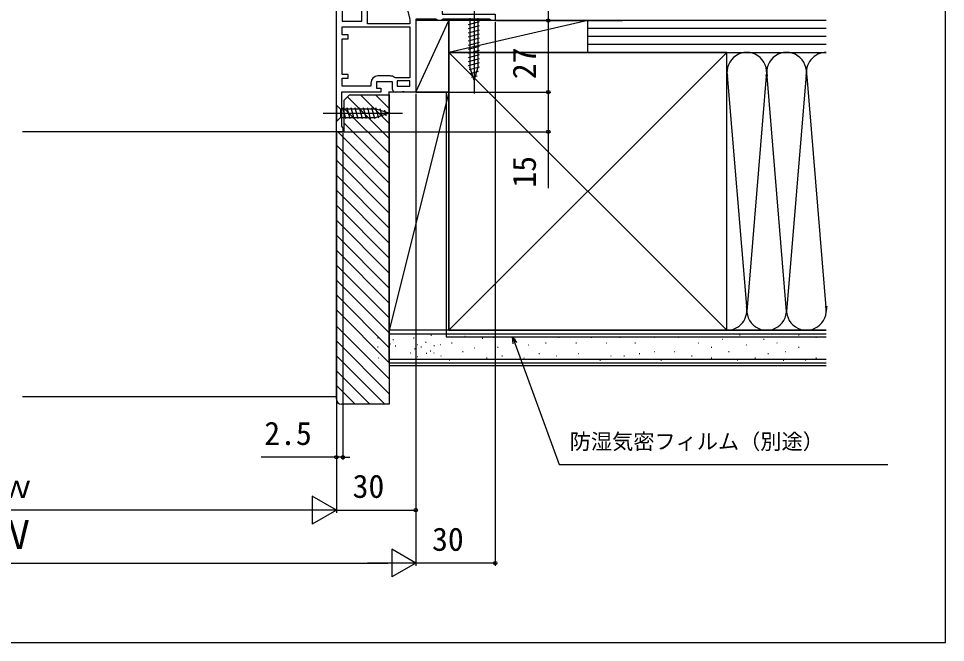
# Model space of a CAD drawing. Units: millimetres, scale not verified. Extents: x -525 to 525, y -785 to 781.
# Drawn here: x 175 to 525, y -784.8 to -549 of the extents above; entities that cross this region are included whole.
import ezdxf
from ezdxf.enums import TextEntityAlignment as Align

# ---------------------------------------------------------------- set-up
doc = ezdxf.new("R2010")
doc.units = ezdxf.units.MM
doc.header["$LTSCALE"] = 4
for name, color, linetype in [('0-2_YKK_11', 7, 'Continuous'), ('0-3_YKK_12', 2, 'Continuous'), ('0-4_YKK_13', 4, 'Continuous'), ('0-6_YKK_D', 6, 'Continuous'), ('0-7_YKK_ZWAK', 7, 'Continuous'), ('0-8_YSS_K', 3, 'Continuous'), ('0-9_YSS_KE', 3, 'Continuous')]:
    doc.layers.add(name, color=color, linetype=linetype)
doc.styles.add('ＭＳ ゴシック', font='')
doc.styles.get('ＭＳ ゴシック').set_extended_font_data('MS Gothic')

msp = doc.modelspace()

# ---------------------------------------------------------------- linework, layer by layer
at = {"layer": '0-2_YKK_11'}
for p, q in [((322.805, -549.799), (322.805, -550.999)), ((315.305, -570.699), (310.705, -570.699))]:
    msp.add_line(p, q, dxfattribs=at)
for points in [[(335.005, -485.799), (335.005, -547.299), (355.005, -547.299), (355.005, -549.799), (353.705, -549.799), (353.272, -549.549), (352.839, -549.299), (335.371, -549.299), (334.938, -549.549), (334.505, -549.799), (333.405, -549.799), (332.972, -549.549), (332.539, -549.299), (325.005, -549.299), (325.005, -576.799), (320.763, -576.799), (320.58, -576.679), (320.03, -576.679), (319.846, -576.799), (317.205, -576.799)], [(312.707, -543.208), (319.196, -536.719), (319.759, -536.876), (322.81, -549.322), (322.822, -549.497)], [(316.205, -575.799), (316.205, -572.899), (310.205, -572.899), (310.205, -575.299), (311.805, -575.299), (311.805, -576.799), (297.005, -576.799), (297.005, -589.707), (297.255, -590.003), (297.505, -590.299), (297.505, -591.799), (295.005, -591.799), (295.005, -541.799), (298.305, -541.799)], [(299.305, -542.799), (299.305, -543.299), (297.205, -543.299), (297.205, -549.999), (304.605, -549.999), (304.605, -543.299), (302.805, -543.299), (302.805, -542.799)], [(322.805, -550.999), (306.805, -550.999), (306.805, -543.999), (310.798, -543.999)], [(297.205, -552.199), (322.805, -552.199), (322.805, -571.399), (317.302, -571.399), (316.99, -571.289)], [(308.005, -573.399), (308.005, -574.599), (297.205, -574.599), (297.205, -571.599), (299.405, -571.599), (299.405, -570.099), (297.205, -570.099), (297.205, -556.699), (299.405, -556.699), (299.405, -555.199), (297.205, -555.199), (297.205, -552.199)]]:
    msp.add_lwpolyline(points, dxfattribs=at)
msp.add_lwpolyline([(322.805, -572.599), (318.005, -572.599), (318.005, -574.599), (322.805, -574.599)], close=True, dxfattribs=at)
for centre, radius, start, end in [((325.505, -549.799), 2.7, 173.58075, 180), ((310.705, -573.399), 2.7, 90, 180), ((315.305, -573.399), 2.7, 51.37517, 90), ((317.205, -575.799), 1, 180, 270)]:
    msp.add_arc(centre, radius, start, end, dxfattribs=at)
at = {"layer": '0-3_YKK_12'}
msp.add_line((295.505, -591.796), (176.505, -591.796), dxfattribs=at)
at = {"layer": '0-4_YKK_13'}
for p, q in [((347.005, -542.299), (347.005, -577.299)), ((345.455, -548.849), (345.455, -567.383)), ((348.555, -567.383), (348.555, -548.849)), ((344.905, -551.275), (349.105, -550.15)), ((344.905, -552.828), (349.105, -551.703)), ((344.905, -554.381), (349.105, -553.256)), ((344.905, -555.934), (349.105, -554.809)), ((344.905, -557.487), (349.105, -556.362)), ((344.905, -559.04), (349.105, -557.914)), ((344.905, -560.593), (349.105, -559.467)), ((344.905, -562.146), (349.105, -561.02)), ((344.905, -563.699), (349.105, -562.573)), ((344.905, -565.251), (349.105, -564.126)), ((344.905, -566.804), (349.105, -565.679)), ((345.163, -568.288), (349.105, -567.232)), ((347.005, -572.299), (345.455, -567.383)), ((345.615, -569.72), (348.651, -568.906)), ((347.005, -572.299), (348.555, -567.383)), ((346.066, -571.152), (348.116, -570.603)), ((295.005, -581.699), (295.005, -587.899)), ((295.005, -581.699), (296.555, -583.249)), ((310.089, -583.249), (296.555, -583.249)), ((296.555, -583.249), (296.555, -586.349)), ((298.64, -586.899), (297.514, -582.699)), ((300.193, -586.899), (299.067, -582.699)), ((301.746, -586.899), (300.62, -582.699)), ((303.299, -586.899), (302.173, -582.699)), ((304.851, -586.899), (303.726, -582.699)), ((306.404, -586.899), (305.279, -582.699)), ((307.957, -586.899), (306.832, -582.699)), ((309.51, -586.899), (308.385, -582.699)), ((310.994, -586.64), (309.938, -582.699)), ((315.005, -584.799), (310.089, -583.249)), ((312.426, -586.189), (311.612, -583.152)), ((313.858, -585.737), (313.308, -583.687)), ((290.005, -584.799), (320.005, -584.799)), ((295.005, -587.899), (296.555, -586.349)), ((296.555, -586.349), (310.089, -586.349)), ((315.005, -584.799), (310.089, -586.349))]:
    msp.add_line(p, q, dxfattribs=at)
at = {"layer": '0-6_YKK_D'}
for p, q in [((375, -484.801), (375, -549.801)), ((355, -550.3), (355, -755.801)), ((355.5, -549.801), (376, -549.801)), ((355.5, -549.801), (376, -549.801)), ((375, -549.801), (375, -576.801)), ((325.5, -576.801), (376, -576.801)), ((325.5, -576.801), (375.983, -576.801)), ((325.002, -577.5), (325.002, -755.801)), ((325.002, -577.5), (325.002, -755.801)), ((295, -592.3), (295, -715.801)), ((297.5, -592.3), (297.5, -715.801)), ((298, -591.801), (375.983, -591.801)), ((325.002, -597.609), (325.002, -735.801)), ((295.002, -693.801), (295.002, -735.801)), ((295.002, -693.801), (295.002, -735.801)), ((295, -714.801), (266.673, -714.801)), ((297.5, -714.801), (295, -714.801)), ((297.5, -714.801), (300.05, -714.801)), ((295.002, -734.801), (285.909, -729.551)), ((285.909, -729.551), (285.909, -740.051)), ((284.502, -734.801), (65.5, -734.801)), ((295.002, -734.801), (276.816, -734.801)), ((295.002, -734.801), (285.909, -740.051)), ((295.002, -734.801), (325.002, -734.801)), ((325.002, -754.801), (315.909, -749.551)), ((315.909, -749.551), (315.909, -760.051)), ((35.502, -754.801), (314.502, -754.801)), ((325.002, -754.801), (306.816, -754.801)), ((325.002, -754.801), (315.909, -760.051)), ((355, -754.801), (325.002, -754.801))]:
    msp.add_line(p, q, dxfattribs=at)
for points in [[(374.983, -576.801), (374.983, -591.801), (374.983, -613.078)], [(361.742, -671.93), (361.512, -669.3), (363.026, -671.463)], [(361.512, -669.3), (362.384, -671.696), (379.086, -717.583), (503.224, -717.583)]]:
    msp.add_lwpolyline(points, dxfattribs=at)
for centre in [(375, -549.801), (375, -549.801), (374.983, -576.801), (375, -576.801), (374.983, -591.801), (295, -714.801), (297.5, -714.801), (325.002, -734.801), (355, -754.801)]:
    msp.add_circle(centre, 0.637, dxfattribs=at)
at = {"layer": '0-7_YKK_ZWAK'}
msp.add_lwpolyline([(-525, -784.8), (525, -784.8), (525, 745.2)], dxfattribs=at)
at = {"layer": '0-8_YSS_K'}
for p, q in [((325, -576.8), (337.5, -549.8)), ((325, -549.8), (325, -576.8)), ((337.5, -549.8), (325, -549.8)), ((390, -549.8), (337.5, -561.8)), ((337.5, -576.8), (337.5, -549.8)), ((358.003, -549.8), (403.003, -549.8)), ((390, -561.8), (390, -549.8)), ((480.006, -549.8), (390, -549.8)), ((480.006, -552.8), (390, -552.8)), ((480.006, -555.8), (390, -555.8)), ((480.006, -558.8), (390, -558.8)), ((337.5, -666.8), (442.5, -561.8)), ((337.5, -561.8), (442.5, -666.8)), ((390, -561.8), (480.006, -561.8)), ((442.5, -561.8), (480.006, -561.8)), ((442.506, -568.994), (449.842, -657.768)), ((472.39, -570.245), (465, -659.681)), ((457.342, -570.832), (450, -659.681)), ((465, -659.681), (457.658, -570.832)), ((472.661, -570.865), (480, -659.681)), ((337.5, -576.8), (314.702, -576.8)), ((337.5, -576.8), (315.002, -666.8)), ((325, -576.8), (337.5, -576.8)), ((337.5, -666.8), (337.5, -576.8)), ((299.257, -578.545), (315.002, -594.29)), ((304.169, -577.8), (315.002, -588.633)), ((309.826, -577.8), (315.002, -582.977)), ((298.002, -582.947), (315.002, -599.947)), ((298.002, -588.604), (315.002, -605.604)), ((295.541, -591.8), (315.002, -611.261)), ((295.002, -596.918), (315.002, -616.918)), ((295.002, -602.575), (315.002, -622.575)), ((295.002, -608.231), (315.002, -628.231)), ((295.002, -613.888), (315.002, -633.888)), ((295.002, -619.545), (315.002, -639.545)), ((295.002, -625.202), (315.002, -645.202)), ((295.002, -630.859), (315.002, -650.859)), ((295.002, -636.516), (315.002, -656.516)), ((295.002, -642.173), (315.002, -662.173)), ((295.002, -647.829), (315.002, -667.829)), ((295.002, -653.486), (315.002, -673.486)), ((295.002, -659.143), (315.002, -679.143)), ((480, -659.681), (480.006, -659.603)), ((295.002, -665.206), (315.002, -685.206)), ((480.006, -668.3), (315.002, -668.3)), ((442.5, -666.8), (480.006, -666.8)), ((295.002, -670.863), (315.002, -690.863)), ((310.57, -669.655), (310.77, -669.655)), ((314.955, -671.308), (315.155, -671.308)), ((316.381, -670.256), (316.581, -670.256)), ((324.146, -669.655), (324.346, -669.655)), ((328.715, -671.308), (328.915, -671.308)), ((330.684, -668.63), (330.884, -668.63)), ((338.54, -671.514), (338.74, -671.514)), ((343.481, -669.019), (343.681, -669.019)), ((350.108, -669.799), (350.308, -669.799)), ((354.199, -669.366), (354.399, -669.366)), ((362.44, -670.19), (362.64, -670.19)), ((373.979, -671.514), (374.179, -671.514)), ((378.924, -669.366), (379.124, -669.366)), ((385.448, -671.514), (385.648, -671.514)), ((391.217, -669.366), (391.417, -669.366)), ((396.986, -671.514), (397.186, -671.514)), ((401.931, -669.366), (402.131, -669.366)), ((407.701, -671.514), (407.901, -671.514)), ((415.118, -669.366), (415.318, -669.366)), ((424.184, -669.366), (424.384, -669.366)), ((431.601, -671.514), (431.801, -671.514)), ((440.667, -670.19), (440.867, -670.19)), ((447.26, -668.542), (447.46, -668.542)), ((456.326, -670.19), (456.526, -670.19)), ((461.271, -671.514), (461.471, -671.514)), ((469.513, -668.542), (469.713, -668.542)), ((476.106, -669.366), (476.306, -669.366)), ((310.535, -673.02), (310.735, -673.02)), ((315.409, -671.994), (315.609, -671.994)), ((317.245, -672.709), (317.445, -672.709)), ((322.867, -675.301), (323.067, -675.301)), ((324.373, -673.867), (324.573, -673.867)), ((324.794, -673.646), (324.994, -673.646)), ((325.617, -672.248), (325.817, -672.248)), ((326.96, -673.02), (327.16, -673.02)), ((330.455, -674.587), (330.655, -674.587)), ((331.798, -675.359), (331.998, -675.359)), ((331.835, -672.571), (332.035, -672.571)), ((334.192, -672.248), (334.392, -672.248)), ((342.661, -674.811), (342.861, -674.811)), ((346.99, -673.417), (347.19, -673.417)), ((355.847, -673.162), (356.047, -673.162)), ((367.385, -672.338), (367.585, -672.338)), ((415.118, -674.811), (415.318, -674.811)), ((422.535, -674.811), (422.735, -674.811)), ((436.546, -673.162), (436.746, -673.162)), ((443.139, -674.811), (443.339, -674.811)), ((449.733, -672.338), (449.933, -672.338)), ((464.568, -674.811), (464.768, -674.811)), ((469.513, -673.162), (469.713, -673.162)), ((295.002, -676.52), (313.283, -694.801)), ((310.762, -677.231), (310.962, -677.231)), ((480.006, -677.8), (315.002, -677.8)), ((325.634, -676.752), (325.834, -676.752)), ((328.942, -675.519), (329.142, -675.519)), ((331.463, -677.705), (331.663, -677.705)), ((334.419, -676.459), (334.619, -676.459)), ((337.688, -678.107), (337.888, -678.107)), ((346.8, -677.705), (347, -677.705)), ((351.726, -677.283), (351.926, -677.283)), ((357.495, -676.459), (357.695, -676.459)), ((365.737, -677.283), (365.937, -677.283)), ((371.506, -675.635), (371.706, -675.635)), ((378.099, -676.459), (378.299, -676.459)), ((386.272, -675.635), (386.472, -675.635)), ((394.514, -678.107), (394.714, -678.107)), ((398.635, -676.459), (398.835, -676.459)), ((403.58, -676.459), (403.78, -676.459)), ((409.349, -675.635), (409.549, -675.635)), ((417.59, -678.107), (417.79, -678.107)), ((429.129, -676.459), (429.329, -676.459)), ((436.546, -677.283), (436.746, -677.283)), ((446.436, -678.107), (446.636, -678.107)), ((453.029, -677.283), (453.229, -677.283)), ((457.974, -675.635), (458.174, -675.635)), ((463.743, -678.107), (463.943, -678.107)), ((471.985, -678.107), (472.185, -678.107)), ((476.106, -677.283), (476.306, -677.283)), ((295.002, -682.177), (307.626, -694.801)), ((480.006, -680.3), (315.002, -680.3)), ((295.002, -687.741), (302.062, -694.801)), ((176.502, -691.803), (295.002, -691.803))]:
    msp.add_line(p, q, dxfattribs=at)
msp.add_lwpolyline([(390, -561.8), (390, -549.8), (337.5, -549.8), (337.5, -561.8)], close=True, dxfattribs=at)
msp.add_lwpolyline([(337.5, -666.8), (315.002, -666.8), (315.002, -576.8)], dxfattribs=at)
for centre, start, end in [((450, -569.3), 348.21668, 191.78379), ((465, -569.3), 348.21668, 191.78379), ((480, -569.3), 89.95067, 191.78379), ((442.5, -659.3), 270, 11.78354), ((457.5, -659.3), 168.21646, 11.78354), ((472.5, -659.3), 168.21646, 11.78354), ((487.5, -659.3), 168.21646, 182.37764)]:
    msp.add_arc(centre, 7.5, start, end, dxfattribs=at)
at = {"layer": '0-9_YSS_KE'}
for p, q in [((442.5, -575.765), (442.5, -561.8)), ((442.5, -666.8), (442.5, -569.3)), ((336.5, -576.8), (336.5, -669.3)), ((480.006, -666.8), (315.002, -666.8)), ((336.5, -669.3), (480.006, -669.3))]:
    msp.add_line(p, q, dxfattribs=at)
for points in [[(442.5, -561.8), (337.5, -561.8), (337.5, -666.8), (442.5, -666.8)], [(295.002, -692.801), (295.002, -591.801), (298.002, -591.801), (298.002, -579.801), (300.002, -577.801), (315.002, -577.801)], [(315.002, -577.801), (315.002, -694.801), (297.002, -694.801)], [(480.006, -679.3), (315.002, -679.3), (315.002, -666.8)]]:
    msp.add_lwpolyline(points, dxfattribs=at)
msp.add_arc((297.002, -692.801), 2, 180.00001, 269.99999, dxfattribs=at)

# ---------------------------------------------------------------- texts
at = {"layer": '0-6_YKK_D', "style": 'ＭＳ ゴシック'}
for s, p in [('27', (373, -571.926)), ('15', (372.983, -612.919))]:
    msp.add_text(s, height=8.798, rotation=90, dxfattribs=at).set_placement(p, align=Align.BOTTOM_LEFT)
for s, height, p in [('2.5', 8.798, (267.786, -712.801)), ('防湿気密フィルム（別途）', 5.865, (383.112, -713.55)), ('ｗ', 8.798, (168.251, -732.801)), ('30', 8.798, (301.139, -732.801)), ('Ｗ', 11, (164.349, -752.801)), ('30', 8.798, (331.138, -752.801))]:
    msp.add_text(s, height=height, dxfattribs=at).set_placement(p, align=Align.BOTTOM_LEFT)

doc.saveas('drawing.dxf')
